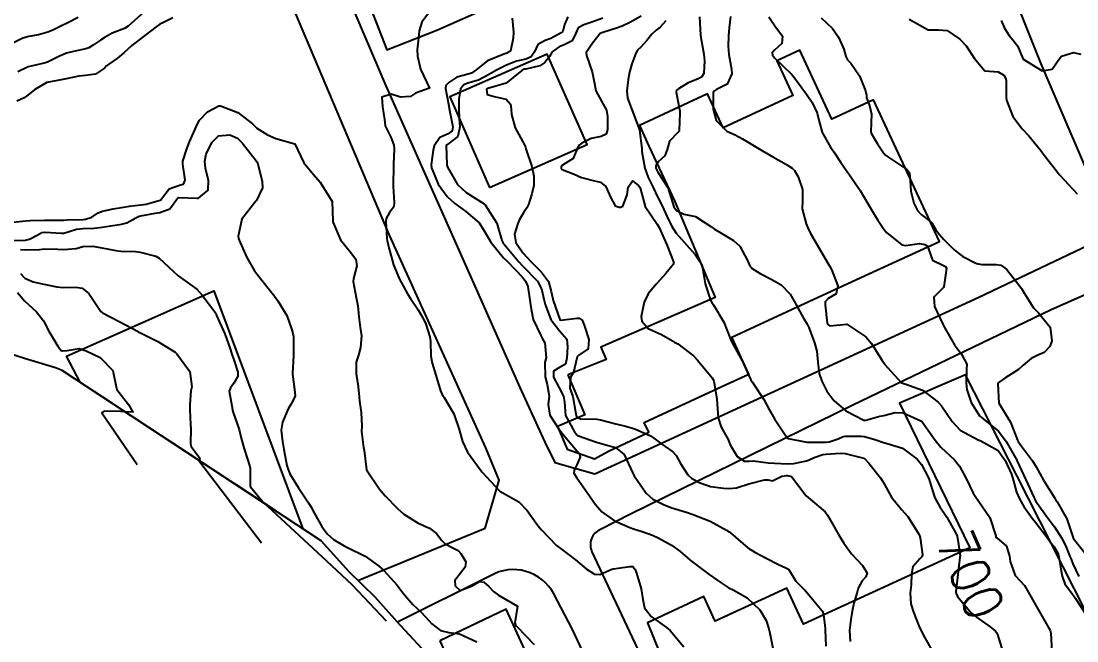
# Model space of a CAD drawing. Header units: metres. Extents: x 286371 to 293043, y 7462578 to 7466404.
# Drawn here: x 289646.5 to 289756.9, y 7464409.6 to 7464474.5 of the extents above; entities that cross this region are included whole.
import ezdxf
from ezdxf.enums import TextEntityAlignment as Align

# ---------------------------------------------------------------- set-up
doc = ezdxf.new("R2010")
doc.units = ezdxf.units.M
doc.header["$MEASUREMENT"] = 0
for name, color, linetype in [('Area', 45, 'Continuous'), ('Cotas', 45, 'Continuous'), ('Curvas de Nivel 1m', 11, 'Continuous'), ('Curvas de Nivel 5m', 15, 'Continuous'), ('Edificações', 30, 'Continuous'), ('Vias primárias', 230, 'Continuous')]:
    doc.layers.add(name, color=color, linetype=linetype)
doc.styles.add('Style-STANDARD', font='STANDARD.shx')

msp = doc.modelspace()

# ---------------------------------------------------------------- linework, layer by layer
at = {"layer": 'Area'}
msp.add_polyline3d([(289691.65, 7464405.35, 712.66), (289686.16, 7464411.25, 706.79), (289685.53, 7464411.95, 714.83), (289683.51, 7464414.2, 712.67), (289680.79, 7464416.85, 714.15), (289677.88, 7464420.11, 710.84), (289650.81, 7464437.91, 709.69), (289650.11, 7464438.18, 709.65), (289646.87, 7464439.17, 710.13), (289642.05, 7464440.71, 711.65)], dxfattribs=at)
at = {"layer": 'Curvas de Nivel 1m', "flags": 128}
for points, elevation in [([(289659.33, 7464475.39), (289657.69, 7464473.91), (289657.31, 7464473.67), (289656.04, 7464473.19), (289655.3, 7464472.77), (289654.8, 7464472.44), (289654.08, 7464471.96), (289653.58, 7464471.67), (289653.28, 7464471.56), (289651.98, 7464471.28), (289651.27, 7464471.08), (289650.51, 7464470.77), (289649.26, 7464470.14), (289649.18, 7464470.11), (289648.92, 7464470.04), (289647.56, 7464469.75), (289647.25, 7464469.66), (289646.18, 7464469.14)], 707), ([(289652.49, 7464474.82), (289651.32, 7464474.23), (289651.17, 7464474.16), (289650.88, 7464474.01), (289649.84, 7464473.5), (289649.3, 7464473.28), (289648.34, 7464473.01), (289647.3, 7464472.84), (289646.69, 7464472.68), (289645.49, 7464472.09)], 708), ([(289662.36, 7464474.8), (289661.31, 7464474.27), (289661.02, 7464474.14), (289660.61, 7464473.85), (289659.29, 7464472.84), (289658.1, 7464471.9), (289657.66, 7464471.51), (289657.26, 7464471.14), (289656.6, 7464470.58), (289655.67, 7464469.94), (289655.42, 7464469.76), (289655.24, 7464469.53), (289654.3, 7464468.89), (289653.23, 7464468.75), (289652.53, 7464468.68), (289651.22, 7464468.43), (289650.87, 7464468.36), (289649.21, 7464468.03), (289647.96, 7464467.31), (289647.2, 7464466.71), (289646.82, 7464466.44), (289646.05, 7464466.08)], 706), ([(289697.85, 7464474.77), (289697.99, 7464473.28), (289697.93, 7464472.65), (289697.66, 7464471.29), (289697.4, 7464471.16), (289697.27, 7464471.11), (289696.96, 7464470.99), (289695.26, 7464470.28), (289694.09, 7464469.35), (289693.6, 7464469), (289693.24, 7464468.89), (289692.05, 7464468.57), (289691.22, 7464468.03), (289690.91, 7464467.71), (289690.87, 7464467.4), (289691.19, 7464465.76), (289691.24, 7464465.39), (289691.26, 7464465.32), (289691.65, 7464463.39), (289691.58, 7464462.96), (289691.14, 7464462.66), (289690.27, 7464462.27), (289689.69, 7464461.42), (289689.59, 7464460.95), (289689.36, 7464459.42), (289689.39, 7464459.12), (289690.12, 7464457.41), (289691.03, 7464456.11), (289691.86, 7464455.38), (289693.01, 7464454.54), (289694.4, 7464453.34), (289694.98, 7464452.42), (289695.6, 7464451.32), (289696.94, 7464449.71), (289697.34, 7464449.3), (289698.91, 7464447.67), (289699.24, 7464447.27), (289699.46, 7464446.7), (289699.67, 7464445.26), (289699.81, 7464444.31), (289700.05, 7464443.26), (289700.82, 7464441.57), (289701.01, 7464441.24), (289701.25, 7464440.8), (289701.39, 7464439.24), (289701.24, 7464438.77), (289701.28, 7464437.24), (289701.51, 7464436.46), (289701.71, 7464435.23), (289701.59, 7464434.35), (289701.77, 7464433.23), (289702.67, 7464431.84), (289703.17, 7464431.21), (289704.63, 7464429.46), (289704.86, 7464429.18), (289704.94, 7464428.86), (289704.61, 7464428.04), (289704.31, 7464427.48), (289704.29, 7464427.19), (289704.59, 7464426.7), (289705.66, 7464425.17), (289706.55, 7464423.89), (289707.2, 7464423.14), (289708.52, 7464422.19), (289710.12, 7464421.49), (289710.51, 7464421.36), (289711.41, 7464421.08), (289712.5, 7464420.7), (289713.16, 7464420.39), (289714.48, 7464419.65), (289715.36, 7464419.02), (289716.46, 7464418.09), (289717.88, 7464416.98), (289718.44, 7464416.59), (289719.68, 7464415.7), (289720.42, 7464415.23), (289721, 7464414.94), (289722.4, 7464414.15), (289723.72, 7464412.89), (289724.37, 7464411.78), (289724.66, 7464410.88), (289724.77, 7464410.46), (289725.08, 7464408.87)], 704), ([(289703.64, 7464474.89), (289703.32, 7464474.09), (289703.15, 7464473.36), (289702.97, 7464473.21), (289701.88, 7464472.64), (289701.29, 7464472.41), (289700.53, 7464472), (289700.16, 7464471.25), (289699.82, 7464470.7), (289699.26, 7464470.48), (289698.29, 7464470.25), (289697.25, 7464469.83), (289696.21, 7464469.32), (289695.24, 7464468.75), (289694.32, 7464468.26), (289693.22, 7464467.95), (289692.8, 7464467.8), (289692.45, 7464467.38), (289692.28, 7464466.3), (289692.28, 7464465.38), (289692.31, 7464464.23), (289692.37, 7464463.38), (289692.15, 7464462.37), (289691.13, 7464461.59), (289691, 7464461.52), (289690.94, 7464461.4), (289691.01, 7464459.48), (289691.02, 7464459.4), (289691.09, 7464459.18), (289692.13, 7464457.38), (289693.04, 7464456.53), (289694.92, 7464455.34), (289695.02, 7464455.25), (289696.24, 7464453.32), (289696.77, 7464451.5), (289696.85, 7464451.31), (289696.96, 7464451.15), (289698.53, 7464449.28), (289698.93, 7464448.87), (289700.49, 7464447.25), (289700.89, 7464446.46), (289701.19, 7464445.24), (289701.29, 7464444.82), (289701.88, 7464443.23), (289702.83, 7464442.04), (289703.56, 7464441.2), (289703.61, 7464440.4), (289703.56, 7464439.2), (289703.4, 7464438.58), (289702.77, 7464438.21), (289702.15, 7464437.84), (289702.15, 7464437.22), (289702.74, 7464436.09), (289703.22, 7464435.21), (289703.32, 7464434.6), (289703.41, 7464433.2), (289704.35, 7464431.5), (289704.6, 7464431.19), (289704.65, 7464431.13), (289704.77, 7464431.07), (289706.64, 7464430.4), (289707.63, 7464430.14), (289708.64, 7464429.87), (289709.54, 7464429.11), (289710.43, 7464427.26), (289710.49, 7464427.1), (289710.59, 7464426.91), (289711.84, 7464425.08), (289712.55, 7464424.44), (289713.73, 7464423.86), (289714.54, 7464423.56), (289716.28, 7464423.01), (289716.53, 7464422.93), (289716.64, 7464422.89), (289718.52, 7464422.17), (289720.23, 7464421.23), (289720.51, 7464421.05), (289720.66, 7464420.94), (289722.48, 7464419.38), (289723.19, 7464418.9), (289724.46, 7464418.24), (289725.68, 7464417.64), (289726.45, 7464417.29), (289726.72, 7464417.12), (289726.89, 7464416.85), (289727.49, 7464415.89), (289728.42, 7464414.94), (289728.48, 7464414.88), (289728.54, 7464414.82), (289729.37, 7464413.83), (289730.25, 7464412.79), (289730.29, 7464412.71), (289730.37, 7464412.36), (289730.54, 7464410.98), (289730.55, 7464410.79), (289730.63, 7464409.1)], 703), ([(289707.33, 7464474.75), (289706.15, 7464474.33), (289705.32, 7464474.07), (289704.75, 7464473.74), (289704.5, 7464473.19), (289704.1, 7464472.39), (289703.29, 7464471.97), (289702.74, 7464471.76), (289702.03, 7464471.22), (289701.73, 7464470.76), (289701.26, 7464470.11), (289700.73, 7464469.77), (289699.25, 7464469.44), (289699.1, 7464469.41), (289698.86, 7464469.27), (289697.22, 7464467.96), (289695.29, 7464467.4), (289695.21, 7464467.37), (289695.19, 7464467.36), (289695.14, 7464467.34), (289695.21, 7464466.78), (289695.96, 7464466.56), (289697.2, 7464466.3), (289697.67, 7464465.78), (289697.74, 7464465.29), (289697.76, 7464464.7), (289698.15, 7464463.29), (289699.12, 7464461.52), (289699.21, 7464461.37), (289699.23, 7464461.27), (289699.28, 7464461.11), (289699.91, 7464459.26), (289700.1, 7464458.23), (289700.09, 7464457.26), (289699.9, 7464456.4), (289699.54, 7464455.27), (289699.38, 7464454.91), (289699.01, 7464454.39), (289698.59, 7464453.69), (289698.43, 7464453.28), (289698.09, 7464452.17), (289698.23, 7464451.29), (289698.95, 7464450.2), (289699.84, 7464449.26), (289700.92, 7464448.2), (289701.63, 7464447.23), (289701.93, 7464446.19), (289702.13, 7464445.23), (289702.81, 7464443.25), (289702.82, 7464443.21), (289702.84, 7464443.19), (289702.89, 7464443.17), (289703.21, 7464443.21), (289704.63, 7464443.4), (289704.85, 7464443.38), (289705.14, 7464443.18), (289705.38, 7464442.64), (289705.84, 7464441.17), (289705.79, 7464440.18), (289704.79, 7464439.51), (289704.63, 7464439.34), (289704.6, 7464439.19), (289704.24, 7464437.71), (289703.92, 7464437.2), (289703.86, 7464436.08), (289704.17, 7464435.19), (289704.5, 7464433.38), (289704.53, 7464433.19), (289704.68, 7464432.99), (289704.99, 7464432.87), (289706.68, 7464432.81), (289707.07, 7464432.76), (289708.67, 7464432.34), (289709.69, 7464432.08), (289710.66, 7464431.81), (289712.29, 7464431.07), (289712.65, 7464430.84), (289713.49, 7464430.2), (289714.63, 7464429.42), (289714.98, 7464429.03), (289715.45, 7464428.18), (289716.19, 7464427.01), (289716.59, 7464426.65), (289717.38, 7464426.19), (289718.58, 7464425.78), (289719.91, 7464425.62), (289720.57, 7464425.56), (289721.3, 7464425.65), (289722.58, 7464426.06), (289724.2, 7464426.49), (289724.59, 7464426.48), (289725.06, 7464426.39), (289726.04, 7464426.85), (289726.51, 7464426.93), (289726.6, 7464426.93), (289727.03, 7464426.84), (289728.56, 7464424.81), (289730.54, 7464423.12), (289730.81, 7464422.78), (289731.23, 7464422.06), (289731.95, 7464420.76), (289732.49, 7464419.84), (289733.32, 7464418.74), (289734.45, 7464417.52), (289734.94, 7464416.72), (289734.8, 7464416.35), (289734.42, 7464415.93), (289733.99, 7464415.16), (289733.89, 7464414.73), (289733.56, 7464413.57), (289733.37, 7464412.74), (289733.25, 7464411.86), (289733.08, 7464410.74), (289733.15, 7464409.57)], 702), ([(289711.33, 7464474.98), (289710.12, 7464474.3), (289709.32, 7464473.92), (289708.74, 7464473.7), (289707.31, 7464473.26), (289707.22, 7464473.23), (289707.05, 7464473.15), (289706.26, 7464472.19), (289705.57, 7464471.17), (289705.6, 7464470.84), (289706.21, 7464469.16), (289706.43, 7464467.94), (289706.6, 7464467.15), (289707.19, 7464466.09), (289707.69, 7464465.14), (289707.81, 7464464.49), (289707.8, 7464463.13), (289707.66, 7464462.62), (289707.13, 7464462.39), (289706.11, 7464462.18), (289705.12, 7464461.68), (289704.83, 7464461.47), (289704.66, 7464461.18), (289704.2, 7464460.08), (289703.09, 7464459.39), (289702.95, 7464459.21), (289702.95, 7464459.08), (289703.08, 7464458.93), (289704.31, 7464458.43), (289705.07, 7464458.09), (289706.46, 7464457.76), (289707.06, 7464457.62), (289707.64, 7464457.14), (289708.13, 7464456.04), (289708.62, 7464455.12), (289709.02, 7464454.98), (289709.15, 7464454.98), (289709.39, 7464455.11), (289709.85, 7464456.29), (289709.95, 7464457.1), (289710.4, 7464457.76), (289711.06, 7464457.27), (289711.18, 7464457.08), (289711.25, 7464456.88), (289711.75, 7464455.07), (289713, 7464453.22), (289713.1, 7464453.05), (289713.19, 7464452.85), (289713.99, 7464451.04), (289714.7, 7464449.26), (289714.69, 7464449.03), (289713.9, 7464448.06), (289712.99, 7464447.05), (289712.95, 7464447), (289712.9, 7464446.94), (289712.04, 7464445.92), (289711.62, 7464445.07), (289711.33, 7464443.56), (289711.4, 7464443.08), (289712.05, 7464442.29), (289712.83, 7464441.94), (289713.44, 7464441.67), (289714.58, 7464441.03), (289714.73, 7464440.94), (289714.81, 7464440.89), (289715.14, 7464440.69), (289716.78, 7464439.46), (289717.2, 7464438.99), (289718.75, 7464437.14), (289718.85, 7464436.96), (289718.9, 7464436.81), (289719.22, 7464434.96), (289719.28, 7464434.38), (289719.38, 7464432.95), (289719.7, 7464431.99), (289720.28, 7464430.94), (289720.4, 7464430.69), (289720.64, 7464430.13), (289721.36, 7464428.92), (289722.12, 7464428.42), (289722.62, 7464428.43), (289723.06, 7464428.45), (289724.61, 7464428.26), (289725.26, 7464428.22), (289726.61, 7464428.15), (289727.28, 7464428.17), (289728.62, 7464428.47), (289728.87, 7464428.56), (289729.42, 7464428.8), (289730.31, 7464429.11), (289730.63, 7464429.15), (289732.14, 7464429.26), (289732.63, 7464429.24), (289734.6, 7464428.75), (289734.62, 7464428.74), (289734.66, 7464428.72), (289735.11, 7464428.23), (289736.34, 7464426.7), (289736.59, 7464426.3), (289737.49, 7464424.68), (289738.54, 7464423.39), (289739.18, 7464422.65), (289740.34, 7464420.79), (289740.42, 7464420.64), (289740.49, 7464420.4), (289740.72, 7464418.63), (289740.67, 7464418.42), (289740.46, 7464418.22), (289739.71, 7464417.38), (289739.58, 7464416.65), (289739.56, 7464415.5), (289739.45, 7464414.65), (289739.52, 7464413.52), (289739.77, 7464412.64), (289740.35, 7464411.2), (289740.63, 7464410.63), (289740.94, 7464410.02), (289741.74, 7464408.61)], 701), ([(289717.43, 7464474.89), (289717.52, 7464472.99), (289717.56, 7464472.72), (289717.88, 7464470.99), (289717.94, 7464470.3), (289717.87, 7464468.98), (289717.62, 7464468.6), (289717.22, 7464468.39), (289716.23, 7464468), (289715.21, 7464467.38), (289715.02, 7464467.22), (289714.98, 7464467.03), (289715.19, 7464465.94), (289715.36, 7464465.02), (289715.38, 7464464.82), (289715.29, 7464463.02), (289715.26, 7464462.91), (289715.14, 7464462.79), (289714.27, 7464461.89), (289714.04, 7464461.04), (289713.79, 7464460.36), (289713.09, 7464459.72), (289712.84, 7464459.3), (289712.87, 7464459.06), (289713.08, 7464458.66), (289714.11, 7464457.04), (289714.59, 7464455.47), (289714.75, 7464455.03), (289715.02, 7464454.63), (289715.77, 7464454.25), (289717.01, 7464454.02), (289718.62, 7464452.97), (289718.99, 7464452.7), (289719.58, 7464452.36), (289720.97, 7464451.52), (289721.63, 7464450.92), (289722.45, 7464449.4), (289722.66, 7464448.91), (289722.93, 7464448.57), (289723.75, 7464448.06), (289724.91, 7464447.45), (289725.94, 7464446.86), (289726.88, 7464445.89), (289727.48, 7464444.84), (289728.34, 7464443.33), (289728.65, 7464442.82), (289728.83, 7464442.41), (289729.43, 7464440.8), (289729.68, 7464439.92), (289729.78, 7464438.8), (289729.94, 7464437.61), (289730.19, 7464436.79), (289730.73, 7464435.76), (289731.46, 7464434.77), (289732.7, 7464433.7), (289734.6, 7464432.73), (289734.68, 7464432.71), (289734.7, 7464432.7), (289734.79, 7464432.72), (289736.27, 7464433.12), (289736.69, 7464433.2), (289737.87, 7464433.51), (289738.7, 7464433.48), (289740.57, 7464432.64), (289740.68, 7464432.53), (289742.05, 7464430.61), (289742.64, 7464429.9), (289744.06, 7464428.58), (289744.61, 7464427.9), (289745.31, 7464426.56), (289746.03, 7464425.09), (289746.38, 7464424.55), (289746.56, 7464424.33), (289747.78, 7464422.53), (289748.38, 7464420.63), (289748.41, 7464420.52), (289748.44, 7464420.46), (289748.49, 7464420.4), (289749.51, 7464419.53), (289749.81, 7464418.49), (289749.89, 7464417.93), (289750.43, 7464416.48), (289751.38, 7464415.43), (289751.96, 7464414.46), (289752.39, 7464413.65), (289753.1, 7464412.44), (289754.06, 7464410.72), (289754.15, 7464410.43), (289754.26, 7464408.48)], 699), ([(289720.65, 7464474.94), (289720.51, 7464473.74), (289720.46, 7464472.95), (289720.41, 7464471.81), (289720.49, 7464470.95), (289720.77, 7464469.41), (289720.79, 7464468.94), (289720.3, 7464467.87), (289719.21, 7464467.29), (289719, 7464467.17), (289718.86, 7464466.97), (289718.86, 7464465.28), (289718.91, 7464464.97), (289719.16, 7464464.05), (289720.28, 7464462.95), (289721.14, 7464462.54), (289721.9, 7464462.15), (289723.12, 7464461.42), (289724.01, 7464460.89), (289725.1, 7464460.24), (289726.5, 7464459.45), (289727.09, 7464459.08), (289727.34, 7464458.84), (289727.72, 7464458.18), (289728.2, 7464456.83), (289728.17, 7464455.69), (289728.14, 7464454.83), (289728.57, 7464453.25), (289728.74, 7464452.82), (289728.99, 7464452.32), (289729.86, 7464450.8), (289730.93, 7464448.97), (289731.05, 7464448.78), (289731.22, 7464448.48), (289731.87, 7464446.77), (289731.72, 7464445.93), (289730.87, 7464445.44), (289730.56, 7464445.1), (289730.55, 7464444.79), (289730.75, 7464442.87), (289730.79, 7464442.79), (289730.83, 7464442.71), (289731.04, 7464442.58), (289732.83, 7464442.75), (289734.81, 7464441.42), (289735.4, 7464440.72), (289736.52, 7464438.96), (289736.69, 7464438.7), (289736.77, 7464438.59), (289738.5, 7464436.67), (289738.74, 7464436.55), (289738.89, 7464436.52), (289740.73, 7464435.86), (289742.36, 7464434.61), (289742.71, 7464434.2), (289743.82, 7464432.59), (289744.67, 7464431.68), (289746.54, 7464430.66), (289746.65, 7464430.61), (289746.81, 7464430.54), (289748.64, 7464429.53), (289749.37, 7464428.5), (289750.02, 7464427.07), (289750.22, 7464426.49), (289750.56, 7464425.18), (289750.85, 7464424.48), (289751.31, 7464423.7), (289752.19, 7464422.46), (289752.52, 7464422.07), (289753.76, 7464420.44), (289754.06, 7464420), (289754.48, 7464419.48), (289754.86, 7464418.81), (289754.97, 7464418.42), (289755.18, 7464417.15), (289755.34, 7464416.41), (289755.61, 7464415.6), (289756.41, 7464414.51), (289756.5, 7464414.39), (289756.71, 7464414.07), (289757.84, 7464412.37)], 698), ([(289724.65, 7464474.88), (289725.31, 7464473.97), (289726.09, 7464472.86), (289726.04, 7464472.1), (289725.27, 7464471.4), (289725.03, 7464471.12), (289725.04, 7464470.88), (289725.26, 7464470.62), (289727.07, 7464468.85), (289727.23, 7464468.66), (289728.61, 7464466.82), (289729.19, 7464465.93), (289729.73, 7464464.81), (289729.88, 7464464.09), (289730.24, 7464462.8), (289731.12, 7464461.25), (289731.45, 7464460.78), (289732.19, 7464459.67), (289732.81, 7464458.76), (289733.08, 7464458.37), (289734.22, 7464456.74), (289735.03, 7464455.37), (289735.4, 7464454.72), (289736.07, 7464453.64), (289736.69, 7464452.7), (289736.98, 7464452.35), (289738.56, 7464451.07), (289738.96, 7464450.98), (289740.41, 7464451.19), (289740.96, 7464451.1), (289741.24, 7464450.91), (289741.37, 7464450.63), (289741.77, 7464449.45), (289742.93, 7464448.9), (289743.13, 7464448.8), (289743.23, 7464448.6), (289742.95, 7464446.66), (289742.94, 7464446.6), (289742.89, 7464446.54), (289741.92, 7464445.58), (289741.98, 7464444.62), (289742.84, 7464442.74), (289742.91, 7464442.6), (289743.03, 7464442.4), (289744.06, 7464440.59), (289744.79, 7464439.62), (289745.36, 7464438.57), (289745.33, 7464438), (289745.28, 7464436.57), (289745.36, 7464435.94), (289745.81, 7464434.56), (289746.69, 7464433.18), (289747.44, 7464432.53), (289748.67, 7464431.56), (289749.48, 7464430.5), (289750.58, 7464428.53), (289750.6, 7464428.48), (289750.62, 7464428.44), (289751.54, 7464426.47), (289752.37, 7464424.65), (289752.46, 7464424.46), (289752.55, 7464424.29), (289753.85, 7464422.43), (289754.51, 7464421.55), (289755.27, 7464420.41), (289755.68, 7464419.6), (289756.17, 7464418.4), (289756.25, 7464418.19), (289756.45, 7464417.69), (289757.07, 7464416.38)], 697), ([(289730.15, 7464474.79), (289731.31, 7464473.67), (289731.95, 7464472.76), (289732.51, 7464471.52), (289732.72, 7464470.75), (289732.9, 7464470.4), (289733.25, 7464470.05), (289734.14, 7464468.73), (289734.78, 7464467.15), (289734.86, 7464466.72), (289734.89, 7464466.42), (289735.19, 7464465.64), (289735.4, 7464464.71), (289735.34, 7464462.92), (289735.37, 7464462.72), (289736.04, 7464461.61), (289736.65, 7464460.69), (289736.86, 7464460.44), (289737.11, 7464460.24), (289738.04, 7464459.62), (289739.09, 7464458.94), (289739.34, 7464458.65), (289739.41, 7464458.32), (289739.5, 7464456.65), (289739.81, 7464455.42), (289740.21, 7464454.64), (289740.58, 7464454.21), (289741, 7464453.92), (289741.71, 7464453.34), (289742.13, 7464452.61), (289742.5, 7464452.12), (289742.97, 7464451.61), (289744, 7464450.58), (289744.52, 7464450.14), (289744.94, 7464449.83), (289746.36, 7464449.11), (289746.93, 7464448.98), (289748.45, 7464449), (289748.93, 7464448.91), (289749.52, 7464448.5), (289750.9, 7464446.72), (289751.08, 7464446.47), (289751.39, 7464445.97), (289752.32, 7464444.45), (289752.86, 7464443.93), (289754.08, 7464442.43), (289754.23, 7464441.01), (289754.02, 7464440.43), (289753.44, 7464439.79), (289752.79, 7464439.5), (289752.07, 7464439.17), (289751.26, 7464438.47), (289750.77, 7464438.03), (289749.35, 7464437.1), (289748.75, 7464436.68), (289748.65, 7464436.61), (289748.61, 7464436.52), (289748.71, 7464434.51), (289749.91, 7464432.5), (289750.66, 7464430.62), (289750.71, 7464430.48), (289750.98, 7464430.15), (289752.23, 7464428.46), (289752.61, 7464427.82), (289753.38, 7464426.44), (289754.56, 7464424.56), (289754.63, 7464424.42), (289754.79, 7464424.18), (289755.8, 7464422.41), (289756.47, 7464420.42), (289756.48, 7464420.39), (289756.49, 7464420.37), (289758.08, 7464418.37)], 696), ([(289748.96, 7464474.51), (289749.31, 7464473.72), (289749.77, 7464472.96), (289750.18, 7464472.49), (289750.67, 7464471.87), (289751.26, 7464470.47), (289753.25, 7464469.24), (289754.27, 7464469.41), (289754.97, 7464470.42), (289755.27, 7464470.8), (289756.51, 7464471.16), (289757.27, 7464470.98)], 694), ([(289645.66, 7464453.42), (289647, 7464453.55), (289647.46, 7464453.6), (289649, 7464453.65), (289649.39, 7464453.63), (289651, 7464453.65), (289651.33, 7464453.67), (289653, 7464453.7), (289653.25, 7464453.72), (289653.89, 7464453.96), (289654.55, 7464454.41), (289655.01, 7464454.58), (289656.13, 7464454.81), (289657.02, 7464454.96), (289657.84, 7464455.09), (289659.02, 7464455.22), (289659.59, 7464455.32), (289661.03, 7464455.73), (289661.12, 7464455.77), (289661.18, 7464455.85), (289661.98, 7464456.91), (289663.06, 7464457.29), (289663.47, 7464457.4), (289663.66, 7464457.82), (289663.42, 7464459.49), (289663.43, 7464459.82), (289663.83, 7464461.1), (289664.12, 7464461.81), (289664.84, 7464463.48), (289664.97, 7464463.79), (289665.16, 7464464.09), (289666, 7464464.95), (289667.18, 7464465.58), (289667.35, 7464465.59), (289669.17, 7464464.89), (289670.68, 7464463.7), (289671.15, 7464463.27), (289672.27, 7464462.54), (289673.13, 7464462.18), (289675.12, 7464461.63), (289676.07, 7464459.62), (289677.08, 7464458.42), (289677.78, 7464457.59), (289679.03, 7464455.57), (289679.1, 7464453.57), (289679.11, 7464453.46), (289679.89, 7464451.56), (289680.95, 7464450.3), (289681.49, 7464449.54), (289681.59, 7464448.87), (289681.25, 7464447.54), (289681.22, 7464447.22), (289681.54, 7464445.53), (289681.71, 7464444.69), (289681.8, 7464443.53), (289681.96, 7464442.4), (289682.08, 7464441.53), (289682, 7464440.33), (289681.77, 7464439.53), (289681.53, 7464438.77), (289681.54, 7464437.53), (289681.71, 7464436.51), (289681.8, 7464435.53), (289681.89, 7464434.71), (289682.05, 7464433.53), (289682.11, 7464432.1), (289682.1, 7464431.53), (289682.31, 7464429.86), (289682.37, 7464429.53), (289682.6, 7464427.52), (289683.97, 7464425.5), (289684.56, 7464424.82), (289685.85, 7464423.47), (289686.53, 7464422.88), (289688, 7464421.96), (289688.51, 7464421.72), (289688.72, 7464421.64), (289689.21, 7464421.42), (289689.94, 7464420.85), (289690.49, 7464420.15), (289690.85, 7464419.77), (289691.65, 7464419.38), (289692.18, 7464419.08), (289692.47, 7464418.79), (289692.98, 7464417.89), (289692.94, 7464417.36), (289692.43, 7464416.71), (289691.86, 7464415.95), (289691.89, 7464415.38), (289692.41, 7464414.92), (289693.58, 7464415.35), (289694.42, 7464415.85), (289694.88, 7464415.79), (289695.4, 7464415.32), (289695.89, 7464414.8), (289696.4, 7464414.43), (289698.38, 7464413.27), (289698.1, 7464411.53), (289698.19, 7464411.28), (289698.26, 7464411.19), (289698.35, 7464411.1), (289700.15, 7464409.25)], 706), ([(289645.55, 7464451.5), (289646.97, 7464451.55), (289647.39, 7464451.63), (289648.18, 7464452.05), (289648.68, 7464452.34), (289648.98, 7464452.38), (289650.73, 7464452.26), (289650.98, 7464452.29), (289652.29, 7464452.68), (289652.99, 7464452.76), (289654.13, 7464452.81), (289654.99, 7464452.91), (289655.88, 7464453.04), (289656.99, 7464453.2), (289657.56, 7464453.35), (289658.51, 7464453.89), (289658.85, 7464454.04), (289659.01, 7464454.08), (289660.51, 7464454.37), (289661.01, 7464454.45), (289662.05, 7464454.81), (289662.8, 7464455.83), (289662.9, 7464455.97), (289663.04, 7464456), (289664.89, 7464455.94), (289665.04, 7464455.95), (289666.05, 7464456.78), (289666.1, 7464457.78), (289665.8, 7464459.07), (289665.71, 7464459.79), (289665.86, 7464460.53), (289666.45, 7464461.77), (289667.13, 7464462.44), (289668.34, 7464462.54), (289669.13, 7464462.21), (289669.61, 7464461.72), (289671.1, 7464459.82), (289671.18, 7464459.69), (289671.25, 7464459.53), (289671.72, 7464457.68), (289671.73, 7464457.01), (289671.11, 7464455.69), (289671.08, 7464455.65), (289671.03, 7464455.62), (289669.57, 7464453.72), (289669.21, 7464451.96), (289669.25, 7464451.73), (289669.39, 7464451.3), (289670.1, 7464449.72), (289670.92, 7464448.33), (289671.38, 7464447.7), (289672.88, 7464445.83), (289672.94, 7464445.74), (289672.99, 7464445.67), (289673.34, 7464445.19), (289674.27, 7464443.65), (289674.82, 7464442.18), (289674.96, 7464441.64), (289674.98, 7464441.47), (289674.98, 7464439.64), (289674.98, 7464439.44), (289674.86, 7464437.64), (289674.86, 7464437.53), (289675.13, 7464435.64), (289675.14, 7464435.21), (289674.7, 7464434.37), (289674.43, 7464433.92), (289674.32, 7464433.65), (289673.83, 7464432.5), (289673.7, 7464431.66), (289673.82, 7464430.48), (289673.97, 7464429.65), (289674.3, 7464427.96), (289674.38, 7464427.65), (289674.6, 7464427.1), (289675.5, 7464425.63), (289676.55, 7464424.07), (289676.83, 7464423.61), (289677.18, 7464422.96), (289677.93, 7464421.59), (289678.5, 7464420.83), (289679.16, 7464420.24), (289680.27, 7464419.56), (289680.48, 7464419.46), (289680.63, 7464419.4), (289682.46, 7464418.51), (289683.86, 7464417.5), (289684.44, 7464416.99), (289685.82, 7464415.47), (289686.4, 7464414.66), (289687.45, 7464413.45), (289688.37, 7464412.59), (289689.45, 7464411.42), (289690.34, 7464410.71), (289691.23, 7464410.5), (289692.34, 7464410.39), (289694.13, 7464409.55)], 707), ([(289646.45, 7464450.57), (289646.95, 7464450.52), (289648.42, 7464450.57), (289648.95, 7464450.62), (289650.35, 7464450.61), (289650.95, 7464450.56), (289652.26, 7464450.68), (289652.96, 7464450.88), (289653.99, 7464450.92), (289654.96, 7464450.75), (289656.41, 7464450.46), (289656.95, 7464450.4), (289658.47, 7464450.37), (289658.95, 7464450.28), (289660.58, 7464449.86), (289660.94, 7464449.67), (289662.91, 7464447.82), (289664.89, 7464446.4), (289665.45, 7464445.79), (289666.85, 7464443.89), (289666.9, 7464443.76), (289666.95, 7464443.66), (289667.79, 7464441.75), (289668.37, 7464440.16), (289668.5, 7464439.74), (289668.77, 7464438.93), (289669.17, 7464437.73), (289669.17, 7464437.31), (289668.74, 7464436.57), (289668.38, 7464436.09), (289668.27, 7464435.74), (289668.59, 7464433.84), (289668.62, 7464433.74), (289668.69, 7464433.52), (289669.29, 7464431.73), (289669.52, 7464430.85), (289669.83, 7464429.72), (289670.43, 7464427.88), (289670.46, 7464427.71), (289670.45, 7464425.83), (289670.47, 7464425.76), (289671.79, 7464424.19), (289678.42, 7464418.02), (289681.12, 7464415.51), (289684.67, 7464411.72)], 708), ([(289646.45, 7464448.07), (289646.91, 7464447.58), (289647.76, 7464447.19), (289648.9, 7464446.93), (289650.24, 7464446.67), (289650.89, 7464446.6), (289652.26, 7464446.61), (289652.89, 7464446.51), (289653.58, 7464445.96), (289654.86, 7464444.07), (289655, 7464443.94), (289656.84, 7464443.01), (289658.73, 7464441.98), (289658.82, 7464441.93), (289658.93, 7464441.88), (289660.81, 7464440.95), (289662.6, 7464439.83), (289662.78, 7464439.67), (289664.15, 7464437.8), (289664.34, 7464436.19), (289664.24, 7464435.8), (289664.14, 7464434.36), (289664.16, 7464433.8), (289664.22, 7464432.25), (289664.26, 7464431.8), (289664.2, 7464430.24), (289664.3, 7464429.97), (289665.19, 7464428.74), (289665.13, 7464428.53), (289665.09, 7464428.5), (289671.65, 7464419.9)], 709)]:
    msp.add_lwpolyline(points, dxfattribs=dict(at, elevation=elevation))
at = {"layer": 'Curvas de Nivel 5m', "flags": 128}
for points, elevation in [([(289689.19, 7464475.43), (289688.4, 7464474.35), (289688.13, 7464473.44), (289688.03, 7464472.71), (289687.91, 7464471.44), (289687.93, 7464470.78), (289688.25, 7464469.44), (289689.21, 7464467.42), (289687.73, 7464466.93), (289687.2, 7464466.57), (289686.18, 7464466.49), (289685.2, 7464466.81), (289684.22, 7464466.48), (289684.3, 7464465.5), (289684.5, 7464464.16), (289684.58, 7464463.49), (289685.14, 7464462.31), (289685.48, 7464461.48), (289685.5, 7464461.1), (289685.42, 7464459.48), (289685.42, 7464459.15), (289685.39, 7464457.48), (289685.39, 7464457.15), (289685.5, 7464455.48), (289685.48, 7464455.02), (289685.01, 7464454.42), (289684.68, 7464453.81), (289684.63, 7464453.49), (289684.73, 7464451.73), (289684.77, 7464451.49), (289684.95, 7464450.73), (289685.3, 7464449.48), (289685.44, 7464448.96), (289686.06, 7464447.47), (289686.88, 7464445.94), (289687.21, 7464445.45), (289688.02, 7464444.27), (289688.51, 7464443.43), (289688.83, 7464442.74), (289689.24, 7464441.42), (289689.29, 7464440.93), (289689.35, 7464439.42), (289689.49, 7464438.69), (289689.86, 7464437.41), (289690.33, 7464435.8), (289690.53, 7464435.4), (289690.72, 7464435.1), (289691.75, 7464433.38), (289692.3, 7464431.74), (289692.4, 7464431.37), (289692.65, 7464430.5), (289693.18, 7464429.36), (289694.61, 7464427.42), (289694.68, 7464427.33), (289696.56, 7464425.3), (289698.55, 7464424.18), (289699.39, 7464423.26), (289700.51, 7464421.69), (289700.89, 7464421.24), (289702.48, 7464419.62), (289702.98, 7464419.21), (289704.46, 7464418.1), (289705.58, 7464417.17), (289706.44, 7464416.61), (289707, 7464416.58), (289708.26, 7464417.13), (289708.4, 7464417.17), (289708.44, 7464417.18), (289710.12, 7464417.43), (289710.45, 7464417.42), (289710.69, 7464417.09), (289710.83, 7464416.7), (289711.33, 7464415.08), (289711.5, 7464413.98), (289711.66, 7464413.08), (289712.37, 7464412.17), (289713.98, 7464411.04), (289714.35, 7464410.73), (289715.78, 7464409.01)], 705), ([(289713.9, 7464474.47), (289713.32, 7464473.83), (289712.88, 7464473.49), (289712.43, 7464473.07), (289711.93, 7464472.43), (289711.28, 7464471.74), (289710.95, 7464471.41), (289710.77, 7464471.09), (289710.36, 7464469.99), (289710.11, 7464469.1), (289709.97, 7464468.36), (289709.81, 7464467.11), (289709.9, 7464466.39), (289710.37, 7464465.1), (289711.14, 7464463.08), (289711.38, 7464461.08), (289711.39, 7464460.8), (289711.69, 7464459.08), (289712.05, 7464458.09), (289712.56, 7464457.06), (289713.04, 7464456.09), (289713.54, 7464455.05), (289714.01, 7464454.04), (289714.48, 7464453.03), (289714.98, 7464452.26), (289716.11, 7464451.01), (289716.95, 7464450.05), (289717.67, 7464448.98), (289717.85, 7464448.05), (289718, 7464446.98), (289718.58, 7464445.27), (289718.74, 7464444.97), (289718.87, 7464444.77), (289719.96, 7464442.95), (289720.74, 7464441), (289720.77, 7464440.94), (289720.8, 7464440.87), (289721.89, 7464438.92), (289722.75, 7464436.99), (289722.79, 7464436.9), (289722.93, 7464436.72), (289724.13, 7464434.88), (289724.7, 7464433.85), (289725.26, 7464432.87), (289726.43, 7464431.07), (289726.6, 7464430.85), (289726.65, 7464430.81), (289726.69, 7464430.81), (289728.65, 7464430.43), (289729.05, 7464430.41), (289730.65, 7464430.42), (289730.98, 7464430.45), (289731.9, 7464430.77), (289732.42, 7464431), (289732.66, 7464431.04), (289734.33, 7464431.05), (289734.66, 7464431.01), (289735.75, 7464430.71), (289736.65, 7464430.39), (289737.05, 7464430.29), (289738.64, 7464429.78), (289740.16, 7464428.64), (289740.62, 7464428.08), (289741.38, 7464426.62), (289741.75, 7464425.45), (289742.01, 7464424.61), (289742.55, 7464423.66), (289743.27, 7464422.59), (289744.24, 7464420.84), (289744.34, 7464420.58), (289744.48, 7464419.7), (289744.63, 7464418.73), (289744.65, 7464418.57), (289744.64, 7464418.39), (289744.43, 7464416.57), (289744.22, 7464414.76), (289744.25, 7464414.58), (289744.4, 7464414.28), (289745.86, 7464412.55), (289746.37, 7464412.13), (289747.79, 7464411.09), (289748.35, 7464410.66), (289748.46, 7464410.51), (289748.55, 7464410.3), (289749.11, 7464408.5)], 700), ([(289739.32, 7464474.65), (289741.31, 7464473.52), (289742.4, 7464473.52), (289743.31, 7464473.48), (289744.63, 7464472.57), (289745.28, 7464471.87), (289746.17, 7464470.55), (289747.25, 7464469.26), (289748.63, 7464469.13), (289749.24, 7464468.79), (289749.42, 7464468.5), (289749.49, 7464468.24), (289749.48, 7464466.5), (289749.51, 7464466.19), (289750.16, 7464464.49), (289751.15, 7464463.19), (289751.85, 7464462.46), (289753.11, 7464460.91), (289753.46, 7464460.44), (289754.72, 7464458.78), (289755, 7464458.42), (289755.07, 7464458.33), (289756.88, 7464456.39)], 695), ([(289646.13, 7464446.08), (289646.87, 7464445.21), (289648.12, 7464444.05), (289648.84, 7464443.09), (289649.4, 7464442.03), (289650.34, 7464440.47), (289650.69, 7464440.01), (289650.79, 7464439.96), (289650.84, 7464439.96), (289651.32, 7464440), (289652.58, 7464440.2), (289652.8, 7464440.14), (289653.3, 7464439.97), (289654.78, 7464439.28), (289656.1, 7464437.92), (289656.43, 7464436.22), (289656.52, 7464435.92), (289657.75, 7464434.37), (289658.18, 7464433.57), (289657.35, 7464433.58), (289656.89, 7464433.64), (289655.27, 7464433.65), (289654.94, 7464433.48), (289658.63, 7464428.08)], 710)]:
    msp.add_lwpolyline(points, dxfattribs=dict(at, elevation=elevation))
at = {"layer": 'Edificações'}
for points in [[(289676.7, 7464504.43), (289671.49, 7464502.2), (289676.25, 7464491.09), (289678.87, 7464492.21), (289681, 7464487.24), (289683.43, 7464488.28), (289685.12, 7464484.33), (289680.65, 7464481.89), (289682.82, 7464476.35), (289684.74, 7464471.45), (289689.97, 7464473.5), (289698.9, 7464477.46), (289696.8, 7464482.2), (289713.28, 7464489.52), (289710.95, 7464494.76), (289700.33, 7464490.04), (289698.44, 7464494.54), (289697.2, 7464494.03), (289694.94, 7464499.4), (289688.49, 7464496.68), (289685.98, 7464502.64), (289679.31, 7464499.83), (289677.24, 7464504.66)], [(289695.48, 7464457.05), (289705.68, 7464461.53), (289701.51, 7464471.01), (289691.31, 7464466.53)], [(289703.66, 7464437.47), (289705.43, 7464433.27), (289702.57, 7464432.07), (289703.58, 7464429.67), (289706.45, 7464428.66), (289707.89, 7464429.49), (289712.13, 7464431.45), (289711.65, 7464432.48), (289719.84, 7464436.26), (289722.59, 7464437.53), (289720.8, 7464441.4), (289728.02, 7464444.73), (289735.13, 7464448.01), (289742.49, 7464451.41), (289735.62, 7464466.22), (289731.26, 7464464.2), (289727.92, 7464471.41), (289725.49, 7464470.29), (289727.16, 7464466.68), (289719.89, 7464463.3), (289718.25, 7464466.84), (289711.13, 7464463.54), (289712.13, 7464461.37), (289714.79, 7464455.64), (289719.06, 7464445.53), (289707.11, 7464440.34), (289707.66, 7464439.07)], [(289690.28, 7464409.65), (289692.83, 7464404.01), (289695.42, 7464401.49), (289696.99, 7464402.25), (289698.66, 7464399.39), (289697.87, 7464398.99), (289702.32, 7464394.42), (289702.9, 7464393.82), (289704.64, 7464391.64), (289706.51, 7464392.67), (289697.2, 7464412.95)]]:
    msp.add_lwpolyline(points, close=True, dxfattribs=at)
at = {"layer": 'Edificações', "elevation": 709.77}
msp.add_lwpolyline([(289652.67, 7464436.69), (289651.27, 7464439.41), (289666.66, 7464446.23), (289675.96, 7464421.37), (289673.03, 7464423.3), (289671.38, 7464424.39), (289669.06, 7464425.91), (289668.41, 7464426.34), (289662.37, 7464430.31), (289661.18, 7464431.09), (289659.48, 7464432.21), (289658.4, 7464432.92), (289657.68, 7464433.39), (289656.26, 7464434.33), (289655.06, 7464435.12), (289654.16, 7464435.71)], close=True, dxfattribs=at)
at = {"layer": 'Edificações'}
msp.add_lwpolyline([(289760.14, 7464408.09), (289750.61, 7464426.85), (289745.22, 7464437.45), (289738.33, 7464434.48), (289745.66, 7464419.36), (289728.28, 7464411.39), (289726.56, 7464415.14), (289719.07, 7464411.7), (289717.88, 7464414.29), (289711.98, 7464411.53), (289715.08, 7464403.87)], dxfattribs=at)
at = {"layer": 'Vias primárias'}
for points, elevation in [([(289681.7, 7464415.96), (289695, 7464421.41), (289696.49, 7464426.45), (289695.08, 7464429.81), (289685, 7464452.08), (289669.26, 7464489.32), (289667.06, 7464493.64), (289662.52, 7464504.21), (289656.41, 7464517.72), (289652.33, 7464526.85), (289647.21, 7464538.34), (289639.43, 7464554.98), (289637.32, 7464559.48, 0.382582), (289633.72, 7464561.01), (289605.87, 7464548.94), (289563.42, 7464529.6, 0.155178), (289551.63, 7464518.94, -0.827239)], 713.65), ([(289721.48, 7464373.37), (289715.83, 7464385.96), (289704.1, 7464410.91), (289702.18, 7464414.55, 0.426941), (289695.56, 7464416.44), (289685.85, 7464411.6)], 705.08)]:
    msp.add_lwpolyline(points, format="xyb", dxfattribs=dict(at, elevation=elevation))
for points in [[(289643.83, 7464560.39), (289667.62, 7464507.58), (289684.65, 7464467.67), (289698.65, 7464436.13), (289701.41, 7464430.03), (289701.95, 7464429.03), (289702.28, 7464428.28), (289706.48, 7464427.09), (289746.61, 7464445.59), (289758.83, 7464451.41, 0.445115)], [(289759.75, 7464454.53), (289753.14, 7464469.99), (289749.84, 7464478.2, -0.100299), (289746.78, 7464494.79, -0.127452), (289749.78, 7464505.58, -0.162435), (289759.31, 7464514.01)], [(289858.05, 7464409.61, 0.352299), (289858.57, 7464417.04), (289848.9, 7464427.84), (289839.58, 7464437.5, -0.043185), (289833.56, 7464444.93), (289828.18, 7464455.55), (289821.45, 7464469.9), (289820.82, 7464471.25, 0.307881), (289816.84, 7464473.62, 0.072159), (289816.06, 7464473.46), (289792.99, 7464462.52), (289774.52, 7464453.24), (289754.17, 7464444.26), (289733.37, 7464434.24), (289710.2, 7464422.88), (289707.06, 7464421.3, 0.420355), (289706.18, 7464418.94), (289710.95, 7464408.79)]]:
    msp.add_lwpolyline(points, format="xyb", dxfattribs=at)

# ---------------------------------------------------------------- texts
at = {"layer": 'Cotas', "style": 'Style-STANDARD'}
msp.add_text('700', height=4, rotation=293.6575, dxfattribs=at).set_placement((289745.75, 7464416.52, 700), align=Align.MIDDLE_CENTER)

doc.saveas('drawing.dxf')
